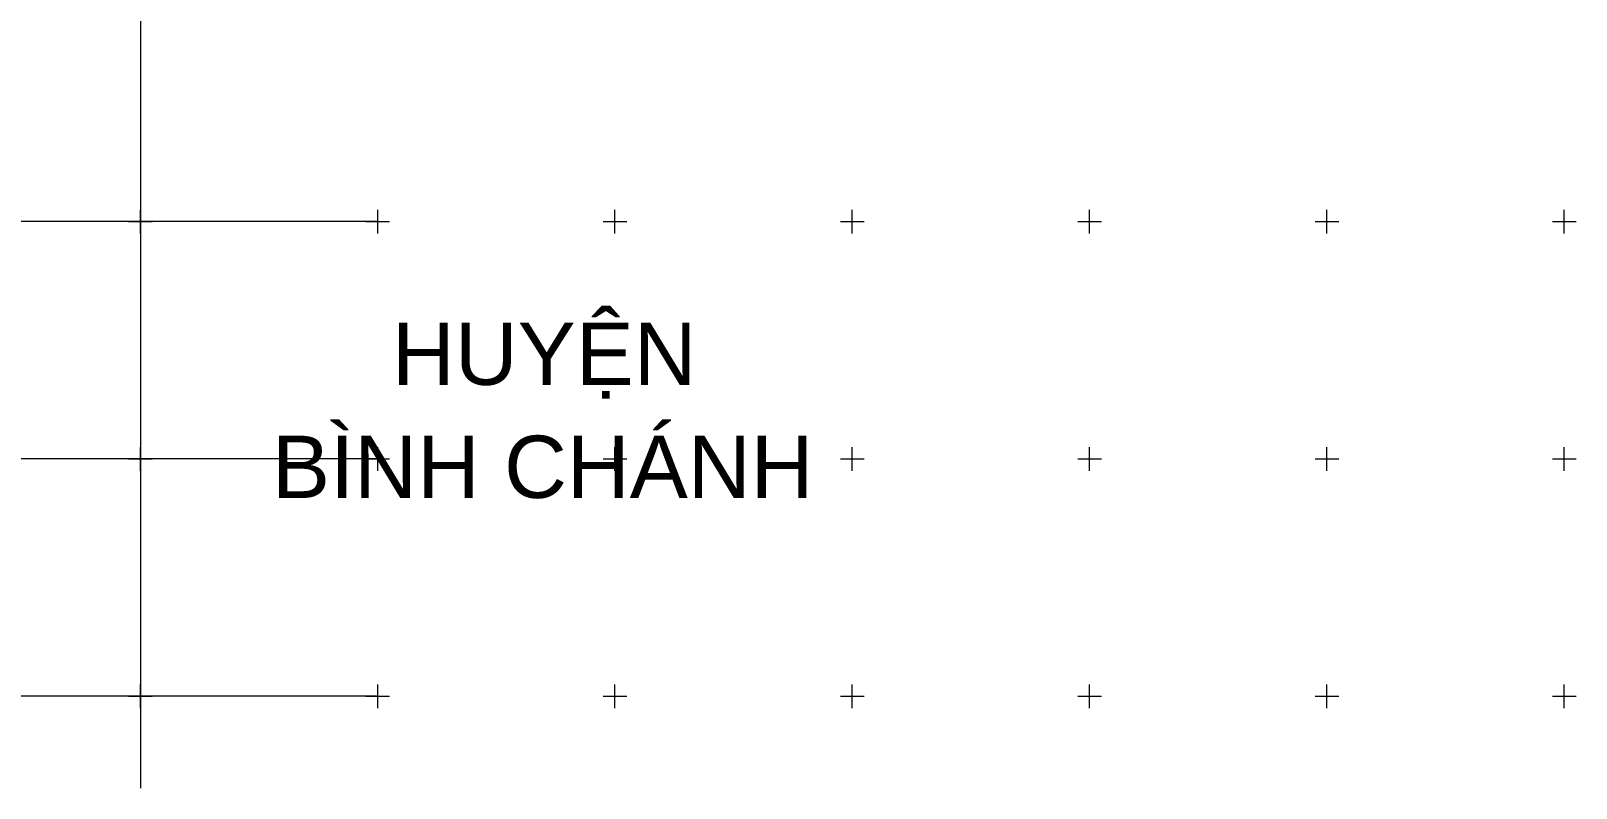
# Model space of a CAD drawing. Header units: millimetres. Extents: x 546597 to 607848, y 1180644 to 1193180.
# Drawn here: x 597708 to 599010, y 1181923 to 1182561 of the extents above; entities that cross this region are included whole.
import ezdxf
from ezdxf.enums import TextEntityAlignment as Align

# ---------------------------------------------------------------- set-up
doc = ezdxf.new("R2010")
doc.units = ezdxf.units.MM
doc.header["$MEASUREMENT"] = 0
doc.layers.get('0').update_dxf_attribs({"linetype": 'CONTINUOUS', "lineweight": 20})
doc.layers.add('text DUONG', color=7, linetype='CONTINUOUS')
doc.layers.add('toa do', color=2, linetype='CONTINUOUS', lineweight=13)
doc.styles.add('VNI-Helve Bold', font='VHELVEB.TTF')

# ---------------------------------------------------------------- blocks, each defined once
blk = doc.blocks.new('CROSS')
for p, q in [((-5, 0), (5, 0)), ((0, -5), (0, 5))]:
    blk.add_line(p, q)

msp = doc.modelspace()

# ---------------------------------------------------------------- linework, layer by layer
at = {"layer": 'toa do', "color": 250}
for p, q in [((597800, 1187683.8), (597800, 1181922.6)), ((597999.1, 1182400), (591642.6, 1182400))]:
    msp.add_line(p, q, dxfattribs=at)
at = {"layer": 'toa do', "color": 252}
msp.add_line((597999.1, 1182000), (591642.6, 1182000), dxfattribs=at)

# ---------------------------------------------------------------- block references
at = {"layer": 'toa do', "xscale": 2, "yscale": 2, "zscale": 2}
for p in [(597800, 1182400), (597800, 1182400), (598000, 1182400), (598000, 1182400), (598200, 1182400), (598200, 1182400), (598400, 1182400), (598400, 1182400), (598600, 1182400), (598600, 1182400), (598800, 1182400), (598800, 1182400), (599000, 1182400), (599000, 1182400), (597800, 1182200), (597800, 1182200), (598400, 1182200), (598400, 1182200), (598600, 1182200), (598600, 1182200), (598800, 1182200), (598800, 1182200), (599000, 1182200), (599000, 1182200), (597800, 1182000), (597800, 1182000), (598000, 1182000), (598000, 1182000), (598200, 1182000), (598200, 1182000), (598400, 1182000), (598400, 1182000), (598600, 1182000), (598600, 1182000), (598800, 1182000), (598800, 1182000), (599000, 1182000), (599000, 1182000)]:
    msp.add_blockref('CROSS', p, dxfattribs=at)

# ---------------------------------------------------------------- wipeouts: each hides what was drawn before it
for points in [[(598010.1, 1182246.9), (598268.7, 1182246.9), (598268.7, 1182333.4), (598010.1, 1182333.4)], [(597901.1, 1182163), (598375.1, 1182163), (598375.1, 1182237.2), (597901.1, 1182237.2)]]:
    msp.add_wipeout(points).dxf.layer = 'text DUONG'

# ---------------------------------------------------------------- next in the draw order: linework, layer by layer
at = {"layer": 'toa do', "color": 250}
msp.add_line((597999.1, 1182200), (591642.6, 1182200), dxfattribs=at)

# ---------------------------------------------------------------- next in the draw order: block references
at = {"layer": 'toa do', "xscale": 2, "yscale": 2, "zscale": 2}
for p in [(598000, 1182200), (598000, 1182200), (598200, 1182200), (598200, 1182200)]:
    msp.add_blockref('CROSS', p, dxfattribs=at)

# ---------------------------------------------------------------- next in the draw order: texts
at = {"layer": 'text DUONG', "style": 'VNI-Helve Bold'}
for s, p in [('HUYEÄN', (598140.4, 1182262.4)), ('BÌNH CHAÙNH', (598139.1, 1182167.1))]:
    msp.add_text(s, height=52.5, dxfattribs=at).set_placement(p, align=Align.CENTER)

doc.saveas('drawing.dxf')
